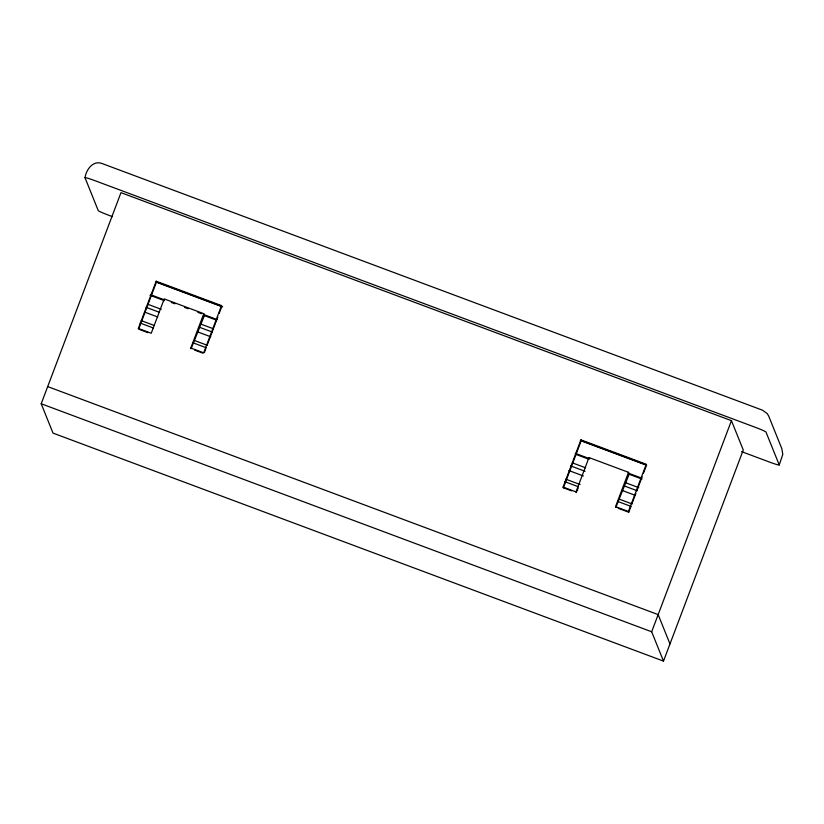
<?xml version="1.0" encoding="UTF-8"?>
<svg xmlns="http://www.w3.org/2000/svg" width="824" height="824" viewBox="0 0 824 824"><rect width="100%" height="100%" fill="white"/><g stroke="black" fill="none" stroke-linecap="round" stroke-linejoin="round"><path stroke-width="1.24" d="M112.538 216.691L108.922 215.332A11.031 0.711 20.7 0 1 98.241 210.583L85.016 177.727C86.108 169.723 93.05 159.969 102.145 163.554L762.488 410.187L767.123 413.493L768.638 415.935L781.873 448.792L782.8 454.405L779.226 464.932A11.031 0.711 20.7 0 1 769.266 461.976L741.549 451.624M41.2 403.76L120.974 192.651L731.444 420.662L743.269 450.007L663.495 661.116L53.014 433.105L41.2 403.76L651.671 631.771L663.495 661.116M156.488 281.963L138.648 329.167L138.35 328.426L156.189 281.221L221.532 305.622L221.831 306.373L156.488 281.963L156.189 281.221M203.775 313.687L204.465 315.396L191.096 348.758L190.797 348.016L203.775 313.687L164.223 298.906L151.245 333.246L138.35 328.426M221.532 305.622L203.693 352.827L190.797 348.016M204.445 352.394L205.784 348.861M207.566 344.133L217.824 316.993M219.153 313.45L221.388 307.548M571.609 490.877L563.4 487.818L563.101 487.066L580.941 439.862L646.284 464.262L628.444 511.477L628.753 512.219L618.196 508.284M563.4 487.818L581.239 440.603L580.941 439.862M576.295 492.628L575.997 491.887L588.975 457.557L628.527 472.327L629.217 474.047L615.847 507.399L615.549 506.657L628.527 472.327M628.753 512.219L630.978 506.317M631.874 503.958L635.881 493.339M636.777 490.98L642.123 476.818M643.462 473.275L646.582 465.014L581.239 440.603M651.671 631.771L731.444 420.662M576.779 491.444L578.232 487.87M156.436 282.199L222.665 306.94M580.292 440.51L646.521 465.241M150.802 294.786L164.058 299.74M171.299 302.439L174.915 303.788M184.566 307.393L188.181 308.743M197.822 312.348L201.447 313.697M203.858 314.603L217.124 319.558M575.255 453.313L589.726 458.721M628.321 473.131L641.577 478.085M149.989 295.301L164.45 300.709M204.249 315.571L216.31 320.072M575.646 454.292L588.913 459.246M628.712 474.109L641.968 479.063M147.949 304.344L161.216 309.288M201.005 324.151L213.066 328.663M572.402 462.872L585.668 467.826M625.467 482.689L638.724 487.643M146.075 307.321L159.341 312.275M199.14 327.138L212.407 332.093M570.569 465.869L585.04 471.276M623.634 485.686L636.901 490.641M144.416 312.008L157.683 316.962M197.482 331.825L210.748 336.779M568.91 470.556L583.382 475.963M621.976 490.373L635.232 495.327M141.172 320.598L154.438 325.552M194.237 340.415L207.504 345.369M565.666 479.135L580.137 484.543M618.731 498.953L631.998 503.907M140.111 323.049L153.377 328.003M193.166 342.866L206.433 347.821M564.574 481.587L577.84 486.541M617.629 501.404L630.896 506.358M563.101 487.066L575.997 491.887M615.549 506.657L628.444 511.477M139.822 329.61L148.032 332.68M194.618 350.076L202.828 353.136M47.689 386.59L658.16 614.601L669.984 643.946M779.226 464.932L765.99 432.064A11.031 0.711 20.7 0 0 755.32 427.316L94.966 180.683A11.031 0.711 20.7 0 0 85.016 177.727"/></g></svg>
